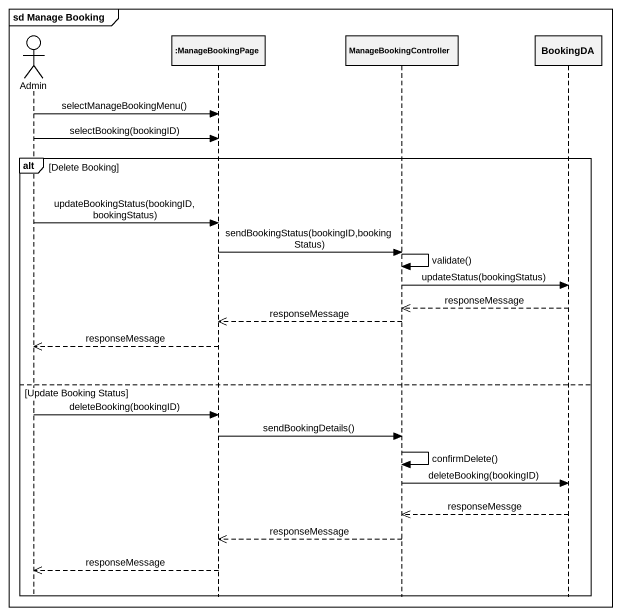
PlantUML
@startuml
mainframe sd Manage Booking
hide footbox
actor Admin
participant ":ManageBookingPage" as ManageBookingPage
participant ManageBookingController
participant BookingDA

Admin -> ManageBookingPage : selectManageBookingMenu()
Admin -> ManageBookingPage : selectBooking(bookingID)
alt Delete Booking
  Admin -> ManageBookingPage : updateBookingStatus(bookingID,bookingStatus)
  ManageBookingPage -> ManageBookingController : sendBookingStatus(bookingID,bookingStatus)
  ManageBookingController -> ManageBookingController : validate()
  ManageBookingController -> BookingDA : updateStatus(bookingStatus)
  BookingDA -->> ManageBookingController : responseMessage
  ManageBookingController -->> ManageBookingPage : responseMessage
  ManageBookingPage -->> Admin : responseMessage
else Update Booking Status
  Admin -> ManageBookingPage : deleteBooking(bookingID)
  ManageBookingPage -> ManageBookingController : sendBookingDetails()
  ManageBookingController -> ManageBookingController : confirmDelete()
  ManageBookingController -> BookingDA : deleteBooking(bookingID)
  BookingDA -->> ManageBookingController : responseMessge
  ManageBookingController -->> ManageBookingPage : responseMessage
  ManageBookingPage -->> Admin : responseMessage
end
@enduml
